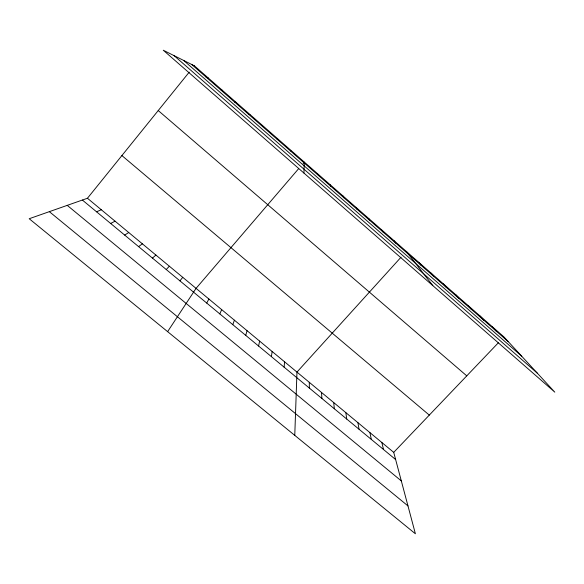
<?xml version="1.0" encoding="UTF-8"?>
<svg xmlns="http://www.w3.org/2000/svg" width="584" height="584" viewBox="0 0 584 584"><rect width="100%" height="100%" fill="white"/><g stroke="black" fill="none" stroke-linecap="round" stroke-linejoin="round"><path stroke-width="0.88" d="M294.767 435.372L296.964 372.088L401.062 257.179M303.921 173.054L304.293 162.082L303.14 163.425M284.116 367.168L284.583 361.817M271.392 356.627L272.137 351.488M258.595 346.027L259.624 341.107M245.733 335.369L247.047 330.675M232.797 324.66L234.403 320.178M219.788 313.885L221.686 309.637M290.474 150.964L290.825 150.285M206.714 303.052L208.904 299.03M167.615 331.646L196.056 288.372L298.534 168.798M179.945 280.875L182.741 277.327M87.447 198.261L393.718 452.359L415.392 533.776L29.2 218.73L87.447 198.261L189.223 72.146M166.243 269.523L169.36 266.216M393.718 452.359L498.327 342.815M152.46 258.106L155.892 255.047M138.605 246.631L142.357 243.82M124.669 235.082L128.743 232.527M276.604 138.824L277.276 138.423M110.653 223.475L115.055 221.168M96.55 211.795L101.287 209.751M262.661 126.611L263.654 126.494M248.631 114.325L249.952 114.493M234.512 101.966L236.17 102.426M220.314 89.535L222.314 90.286M206.028 77.03L208.371 78.073M49.341 211.656L407.982 505.919M67.24 205.364L401.317 480.909M82.373 200.049L395.638 459.557M121.895 155.57L429.298 415.1M158.235 110.544L466.769 375.862M183.632 60.429L521.687 356.189M174.083 55.641L537.309 373.154M191.661 64.452L508.409 341.771M491.969 326.434L496.174 331.055M479.924 315.886L483.873 320.287M467.82 305.286L471.5 309.454M455.644 294.621L459.06 298.563M443.409 283.904L446.548 287.613M431.101 273.129L433.97 276.597M418.728 262.296L421.327 265.523M406.289 251.405L432.81 285.613M393.784 240.455L395.821 243.192M381.213 229.439L382.958 231.936M368.57 218.365L370.022 220.613M355.853 207.232L357.021 209.225M343.071 196.042L343.939 197.779M330.216 184.778L330.792 186.26M381.848 442.504L383.505 449.505M317.287 173.463L317.565 174.682M369.906 432.598L371.314 439.409M357.912 422.648L359.058 429.255M345.845 412.64L346.728 419.042M333.727 402.58L334.34 408.778M321.536 392.47L321.886 398.463M309.286 382.308L309.367 388.09M194.341 65.795L163.272 50.224L554.8 392.149L503.948 336.924L194.341 65.795"/></g></svg>
